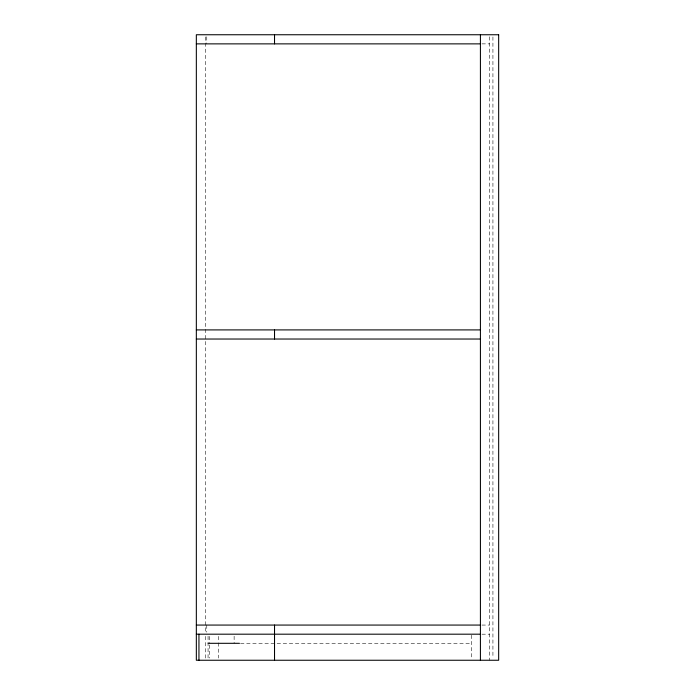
<?xml version="1.0" encoding="UTF-8"?>
<svg xmlns="http://www.w3.org/2000/svg" width="695" height="695" viewBox="0 0 695 695"><rect width="100%" height="100%" fill="white"/><g stroke="black" fill="none" stroke-linecap="round" stroke-linejoin="round"><path stroke-width="0.52" stroke-dasharray="3.48 2.61" d="M481.956 43.872L489.541 43.872M481.956 625.066L489.541 625.066M481.956 634.188L489.541 634.188M240.548 643.309L471.297 643.309M492.929 36.922L492.929 658.078M489.541 36.774L489.541 660.25M471.297 635.204L471.297 658.078M234.128 636.212L234.128 643.309M218.491 636.359L218.491 641.789M218.491 642.875L218.491 658.078M209.369 636.359L209.369 643.961M209.369 645.047L209.369 658.078M208.066 636.212L208.066 660.25M206.763 36.774L206.763 43.872M206.763 625.066L206.763 632.163M205.459 36.922L205.459 632.016M205.459 636.359L205.459 658.078"/><path stroke-width="1.04" d="M196.338 43.872L480.419 43.872M196.338 329.908L480.419 329.908M196.338 339.03L480.419 339.03M196.338 625.066L480.419 625.066M196.338 634.188L480.419 634.188M208.066 643.309L239.48 643.309M480.419 34.75L480.419 660.25M274.525 34.75L274.525 43.872M274.525 329.908L274.525 339.03M274.525 625.066L274.525 660.25M198.944 634.188L198.944 660.25M498.663 34.75L196.338 34.75L196.338 660.25L498.663 660.25L498.663 34.75"/></g></svg>
